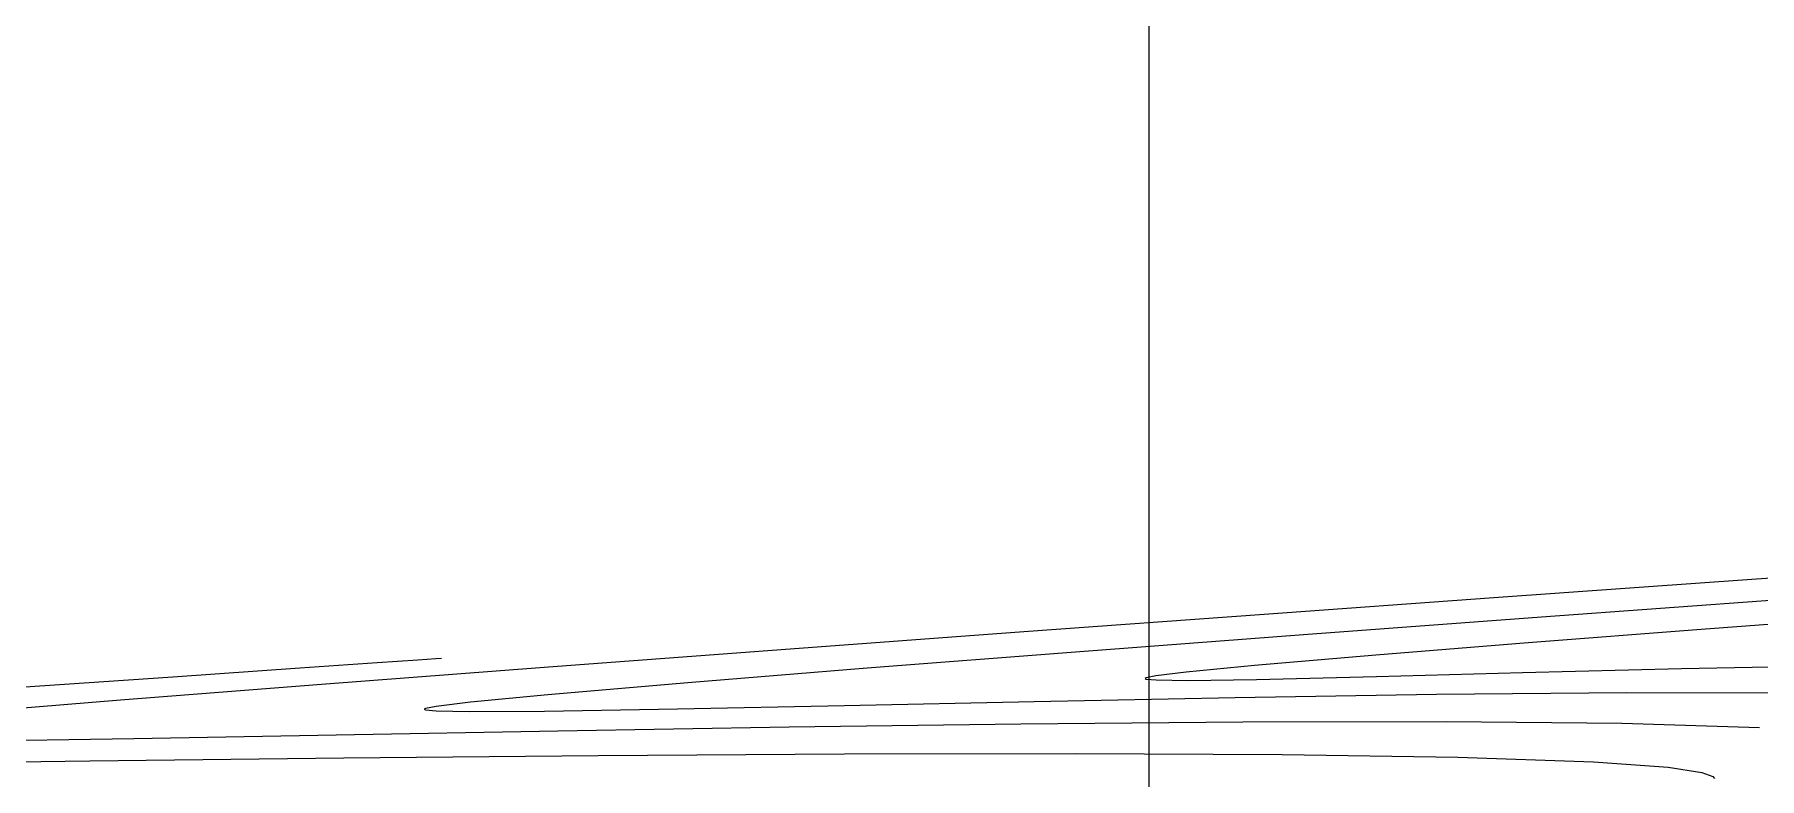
# Model space of a CAD drawing. Header units: millimetres. Extents: x 736950 to 740938, y 8500595 to 8502163.
# Drawn here: x 737787.69 to 737806.74, y 8501304.25 to 8501312.47 of the extents above; entities that cross this region are included whole.
import ezdxf

# ---------------------------------------------------------------- set-up
doc = ezdxf.new("R2010")
doc.units = ezdxf.units.MM
doc.layers.add('CONT-MNR', color=96, linetype='Continuous', lineweight=15)
doc.layers.add('pista', color=251, linetype='Continuous', lineweight=5)
doc.layers.add('Cuadricula Coordenadas', color=5, linetype='Continuous')

msp = doc.modelspace()

# ---------------------------------------------------------------- hatches: boundary and pattern name
at = {"layer": 'pista'}
h = msp.add_hatch(dxfattribs=at)
h.set_pattern_fill('HONEY', color=256, scale=3, angle=9.94991650582834, style=0)
h.set_pattern_definition([(9.94991650582834, (1479841.21072825, -18.49207214638591), (0.4979252195647159, 0.4170677100899267), [0.375, -0.75]), (129.9499165058283, (1479841.21072825, -18.49207214638591), (-0.6101538418184378, 0.222682034283025), [0.3749999999999999, -0.7499999999999998]), (69.94991650582834, (1479841.21072825, -18.49207214638591), (-0.112228622253722, 0.6397497443729518), [-0.75, 0.375])])
h.paths.add_polyline_path([(737744.7999806425, 8501250.923935566), (737743.4751223363, 8501250.754223157), (737756.465848178, 8501242.026572531), (737763.5739612179, 8501242.006896213), (737770.002546867, 8501243.455222024), (737769.8468594846, 8501244.342704736), (737763.4750639071, 8501242.907173423), (737756.7405500773, 8501242.925815564)])
h.paths.add_polyline_path([(737794.2809870465, 8501256.017245878), (737809.7820272583, 8501263.709828075), (737823.391616501, 8501273.483615467), (737837.0791595323, 8501280.557800073), (737851.5530432165, 8501285.77819753), (737870.8510758049, 8501293.050216693, -0.9976846880626209), (737871.0089264096, 8501292.63424804), (737865.2748787645, 8501289.581801567, 0.7845063948290762), (737866.1540430214, 8501286.121818589), (737883.2588851704, 8501291.348365877), (737897.4188924351, 8501296.516943583), (737903.2981396064, 8501301.44146652, -0.5512150924587264), (737904.1219025984, 8501301.177325813), (737906.855912117, 8501297.98174819, 0.5618964424650519), (737910.2738656431, 8501298.536066804), (737914.22079628, 8501308.558674501), (737925.6412323939, 8501300.72656757, 0.340189525830376), (737928.7023693406, 8501300.894137181), (737936.9171069289, 8501306.117412793, -0.358727273887905), (737938.1716059428, 8501305.962964654), (737943.1732157968, 8501301.051021611, 0.3417074120720416), (737946.0555081918, 8501300.709858142), (737955.8779356404, 8501307.072689936), (737971.8320576148, 8501314.464803053), (737988.5677626224, 8501323.411181662), (738023.1375471824, 8501336.282937778), (738044.4246208373, 8501357.728329657), (738061.4456776979, 8501362.208386911), (738078.9085143938, 8501363.070318012), (738112.0997810266, 8501372.051506756), (738118.6561313582, 8501373.365123207), (738128.3493353954, 8501376.976906104), (738155.2251721952, 8501366.826195797), (738176.6167526407, 8501363.543890122), (738193.8053773039, 8501353.328603027), (738204.7313956148, 8501340.877429372), (738207.705198212, 8501335.751671141), (738214.35685511, 8501331.742925933), (738229.9282901662, 8501313.374534177), (738233.5603594936, 8501308.186787868), (738234.53883727, 8501308.358438132), (738230.6417003467, 8501313.924784988), (738214.9478837823, 8501332.43754055), (738208.3676942562, 8501336.403214611), (738205.4657963786, 8501341.405035153), (738194.387784551, 8501354.029418997), (738176.9261677533, 8501364.406946706), (738155.4549153853, 8501367.70147717), (738128.3514754312, 8501377.93815071), (738118.4090486554, 8501374.233504975), (738111.8936108743, 8501372.928085677), (738078.7671659255, 8501363.964436961), (738061.3074614278, 8501363.102660457), (738043.958527311, 8501358.536303693), (738022.6381405202, 8501337.057350922), (737988.196920163, 8501324.233464561), (737971.4304040315, 8501315.270615296), (737955.4419368334, 8501307.862588815), (737945.5806043665, 8501301.47455489, -0.3391433520832071), (737943.8038299843, 8501301.693147572), (737938.8116631231, 8501306.59581691, 0.3560082385246841), (737936.4342009705, 8501306.876887502), (737928.158540546, 8501301.61487459, -0.3502196171718997), (737926.1502499409, 8501301.468794718), (737914.5128481541, 8501309.44969617, 0.4302069892023044), (737913.4330382891, 8501309.014522241), (737909.4507249827, 8501298.90206584, -0.5704007069138802), (737907.5397775185, 8501298.566836312), (737904.9064502402, 8501301.644734057, 0.4931454261128044), (737902.7202336333, 8501302.131411942), (737896.9620044216, 8501297.308254998), (737882.9728831241, 8501292.20205278), (737866.0373022418, 8501287.027224885, -0.7384715771871906), (737865.6977918843, 8501288.787355538), (737871.5108758068, 8501291.881875956, 0.9119586051647783), (737870.5337161538, 8501293.892406015), (737851.2416702455, 8501286.62264278), (737836.7183275839, 8501281.384406622), (737822.9200107896, 8501274.252970394), (737809.3164408724, 8501264.483505804), (737793.8201376351, 8501256.79327439), (737778.9884914039, 8501246.402265295), (737769.846859484, 8501244.34270474), (737770.0025468671, 8501243.455222024), (737779.3594973255, 8501245.563292695)])
h.paths.add_polyline_path([(738260.5182952256, 8501271.251537092), (738234.538837269, 8501308.358438132), (738233.56035949, 8501308.186787868), (738259.6897886079, 8501270.86568047), (738269.3749442189, 8501234.589470252), (738274.5057655985, 8501215.583008338), (738279.7983711922, 8501189.602392923), (738280.7089290785, 8501189.641305126), (738275.382018582, 8501215.790318219), (738270.2441657205, 8501234.822827347)])

# ---------------------------------------------------------------- linework, layer by layer
at = {"layer": 'CONT-MNR', "extrusion": (0.07142525046364247, -0.9974459552257486, 0), "elevation": -8426895.70734228}
msp.add_lwpolyline([(1343129.688572451, 3637.00000000001), (1343127.352751806, 3637.00000000001)], dxfattribs=at)
at = {"layer": 'CONT-MNR'}
for points, elevation in [([(737808.1704629142, 8501306.557694318), (737806.1386822942, 8501306.412809217)], 3637), ([(737804.3358115238, 8501306.034485629), (737801.7079973108, 8501305.83910943)], 3638), ([(737801.7079973108, 8501305.83910943), (737799.1883344, 8501305.648323728)], 3638), ([(737806.097960537, 8501305.89696767), (737804.1881522271, 8501305.750501873)], 3639), ([(737799.1883344, 8501305.648323728), (737796.884832966, 8501305.469371177)], 3638), ([(737804.1881522271, 8501305.750501873), (737802.505614764, 8501305.615802247)], 3639), ([(737790.6197942985, 8501305.469281536), (737789.214977642, 8501305.372356867)], 3636), ([(737791.4741281226, 8501305.528361998), (737790.6197942985, 8501305.469281536)], 3636), ([(737793.3189725903, 8501305.477803748), (737790.8564767473, 8501305.290228916)], 3637), ([(737792.1204209309, 8501305.574011885), (737791.9237687434, 8501305.559853798)], 3636), ([(737792.1853938403, 8501305.578893518), (737792.1204209309, 8501305.574011885)], 3636), ([(737796.884832966, 8501305.469371177), (737794.9055031836, 8501305.30949444)], 3638), ([(737801.1637572979, 8501305.50039893), (737800.4117718738, 8501305.427029863)], 3639), ([(737790.8564767473, 8501305.290228916), (737788.6389987434, 8501305.11631026)], 3637), ([(737794.9055031836, 8501305.30949444), (737793.358355228, 8501305.175936162)], 3638), ([(737799.9689294666, 8501305.365335822), (737799.955718967, 8501305.35760173)], 3639), ([(737799.955718967, 8501305.35760173), (737799.9700108613, 8501305.350160358)], 3639), ([(737800.0734302673, 8501305.385589445), (737799.9689294666, 8501305.365335822)], 3639), ([(737799.9700108613, 8501305.350160358), (737800.0791122149, 8501305.34010057)], 3639), ([(737801.1878405644, 8501305.346611388), (737802.5139688757, 8501305.379100788)], 3639), ([(737788.6389987434, 8501305.11631026), (737786.7570539238, 8501304.961982384)], 3637), ([(737793.358355228, 8501305.175936162), (737792.5043906166, 8501305.092905901)], 3638), ([(737796.6364575527, 8501305.057745457), (737798.731262015, 8501305.102656255)], 3638), ([(737798.731262015, 8501305.102656255), (737800.9522294346, 8501305.146454534)], 3638), ([(737792.0073555895, 8501305.024972357), (737791.9926454964, 8501305.016745633)], 3638), ([(737792.1231674532, 8501304.99755129), (737792.4950311506, 8501304.989818117)], 3638), ([(737793.3200927443, 8501304.994540012), (737794.7915048591, 8501305.019210564)], 3638), ([(737786.8617465324, 8501304.662960753), (737788.784142157, 8501304.694569776)], 3637), ([(737796.0251423451, 8501304.821349824), (737798.5821756433, 8501304.856212525)], 3637), ([(737805.735829274, 8501304.375565339), (737806.1078357243, 8501304.318699827)], 3636), ([(737806.1078357243, 8501304.318699827), (737806.2274178491, 8501304.274745794)], 3636)]:
    msp.add_lwpolyline(points, dxfattribs=dict(at, elevation=elevation))
at = {"layer": 'CONT-MNR', "extrusion": (0.07187653188366785, -0.9974135371872472, 0), "elevation": -8426287.15451854}
msp.add_lwpolyline([(1346939.916154278, 3637.000000000003), (1346937.37216059, 3637.000000000003)], dxfattribs=at)
at = {"layer": 'CONT-MNR', "extrusion": (0.07313970046561472, -0.9973217054771244, 0), "elevation": -8424574.244972691}
msp.add_lwpolyline([(1357613.890441447, 3638.000000000003), (1357611.255428767, 3638.000000000003)], dxfattribs=at)
at = {"layer": 'CONT-MNR', "extrusion": (0.07249243871994454, -0.9973689619836961, 0), "elevation": -8425453.790223455}
msp.add_lwpolyline([(1352140.497040292, 3637.000000000013), (1352137.835580605, 3637.000000000013)], dxfattribs=at)
at = {"layer": 'CONT-MNR', "extrusion": (0.07426393464567961, -0.9972386213995836, 0), "elevation": -8423038.188948069}
msp.add_lwpolyline([(1367111.190799307, 3639.000000000006), (1367109.16152571, 3639.000000000006)], dxfattribs=at)
at = {"layer": 'CONT-MNR', "extrusion": (0.07331370806947152, -0.9973089291734556, 0), "elevation": -8424337.501551114}
msp.add_lwpolyline([(1359075.405398372, 3637.000000000011), (1359072.717178698, 3637.000000000011)], dxfattribs=at)
at = {"layer": 'CONT-MNR', "extrusion": (0.07441917181406187, -0.9972270488040872, 0), "elevation": -8422825.80484437}
msp.add_lwpolyline([(1368410.191378236, 3637.000000000013), (1368407.567102912, 3637.000000000013)], dxfattribs=at)
at = {"layer": 'CONT-MNR', "extrusion": (0.0698665607173332, -0.9975563461246344, 0), "elevation": -8428984.327338051}
msp.add_lwpolyline([(1329945.996749141, 3636.00000000001), (1329945.546007063, 3636.00000000001)], dxfattribs=at)
at = {"layer": 'CONT-MNR', "extrusion": (0.08568636006416913, -0.996322160598144, 0), "elevation": -8406819.567888882}
msp.add_lwpolyline([(1463534.920500001, 3639.000000000011), (1463533.573689181, 3639.000000000011)], dxfattribs=at)
at = {"layer": 'CONT-MNR', "extrusion": (0.02516915937562467, -0.9996832065291107, 0), "elevation": -8480042.355083793}
msp.add_lwpolyline([(951541.1048401981, 3639.00000000001), (951542.8607540637, 3639.00000000001)], dxfattribs=at)
at = {"layer": 'CONT-MNR', "extrusion": (0.01940043158339583, -0.999811793916424, 0), "elevation": -8485391.71703146}
msp.add_lwpolyline([(902596.0161671904, 3639), (902597.7747546668, 3639)], dxfattribs=at)
at = {"layer": 'CONT-MNR', "extrusion": (0.0691902254194362, -0.9976034847104372, 0), "elevation": -8429884.06195444}
msp.add_lwpolyline([(1324228.32691631, 3636), (1324226.637858152, 3636)], dxfattribs=at)
at = {"layer": 'CONT-MNR', "extrusion": (0.1215725020920537, -0.9925825541158164, 0), "elevation": -8348551.211976305}
msp.add_lwpolyline([(1765852.788957003, 3639.000000000003), (1765852.448087012, 3639.000000000003)], dxfattribs=at)
at = {"layer": 'CONT-MNR', "extrusion": (-0.01237436957584792, -0.9999234345576666, 0), "elevation": -8509784.244748814}
msp.add_lwpolyline([(632545.2949672698, 3639), (632545.6430026004, 3639)], dxfattribs=at)
at = {"layer": 'CONT-MNR', "extrusion": (0.01421869775744128, -0.9998989092073671, 0), "elevation": -8489955.370820502}
msp.add_lwpolyline([(858603.3334042911, 3639.000000000003), (858604.0942008676, 3639.000000000003)], dxfattribs=at)
at = {"layer": 'CONT-MNR', "extrusion": (0.02708112189868742, -0.999633239161598, 0), "elevation": -8478206.913394494}
msp.add_lwpolyline([(967756.8041696735, 3639.000000000003), (967758.4160757315, 3639.000000000003)], dxfattribs=at)
at = {"layer": 'CONT-MNR', "extrusion": (0.1199357052073032, -0.9927816610999757, 0), "elevation": -8351452.127342058}
msp.add_lwpolyline([(1752076.889556136, 3638.00000000001), (1752076.506465171, 3638.00000000001)], dxfattribs=at)
at = {"layer": 'CONT-MNR', "extrusion": (0.01582813028328853, -0.999874727299243, 0), "elevation": -8488562.155403867}
msp.add_lwpolyline([(872268.2913476021, 3638.000000000013), (872270.5150677393, 3638.000000000013)], dxfattribs=at)
at = {"layer": 'CONT-MNR', "extrusion": (0.009089011449806866, -0.9999586940823432, 0), "elevation": -8494248.125928687}
msp.add_lwpolyline([(815041.1601681155, 3638.000000000006), (815043.2624818553, 3638.000000000006)], dxfattribs=at)
at = {"layer": 'CONT-MNR', "extrusion": (-0.00240660222945796, -0.9999971041286617, 0), "elevation": -8503056.18590045}
msp.add_lwpolyline([(717343.8812592931, 3638.000000000011), (717345.7385880977, 3638.000000000011)], dxfattribs=at)
at = {"layer": 'CONT-MNR', "extrusion": (-0.4589977167218889, -0.8884374463315313, 0), "elevation": -7891522.559602901}
msp.add_lwpolyline([(-3246597.557972767, 3638), (-3246597.541041486, 3638)], dxfattribs=at)
at = {"layer": 'CONT-MNR', "extrusion": (0.1851365169056582, -0.9827128116128543, 0), "elevation": -8217749.121026432}
msp.add_lwpolyline([(2298939.778172269, 3638.00000000001), (2298939.659409859, 3638.00000000001)], dxfattribs=at)
at = {"layer": 'CONT-MNR', "extrusion": (-0.0984368327732085, -0.9951433012152467, 0), "elevation": -8532642.639750494}
msp.add_lwpolyline([(-102632.765381691, 3638), (-102632.6493385329, 3638)], dxfattribs=at)
at = {"layer": 'CONT-MNR', "extrusion": (0.005722989198500866, -0.9999836235632231, 0), "elevation": -8496943.390254632}
msp.add_lwpolyline([(786433.2892488925, 3638), (786434.1143239978, 3638)], dxfattribs=at)
at = {"layer": 'CONT-MNR', "extrusion": (0.02088210088740075, -0.999781945157307, 0), "elevation": -8484044.563211512}
msp.add_lwpolyline([(915159.0208633796, 3638), (915160.8662184617, 3638)], dxfattribs=at)
at = {"layer": 'CONT-MNR', "extrusion": (0.00178040921834699, -0.9999984150702518, 0), "elevation": -8499977.816613948}
msp.add_lwpolyline([(752935.6691505444, 3637.000000000013), (752937.9172780777, 3637.000000000013)], dxfattribs=at)
at = {"layer": 'CONT-MNR', "extrusion": (-0.01009141889782048, -0.9999490803359082, 0), "elevation": -8508317.480779808}
msp.add_lwpolyline([(651975.4876225565, 3637), (651977.4248334629, 3637)], dxfattribs=at)
at = {"layer": 'CONT-MNR', "extrusion": (0.01811642346230619, -0.9998358841334584, 0), "elevation": -8486543.401543828}
msp.add_lwpolyline([(891680.9371254402, 3637), (891683.1751048121, 3637)], dxfattribs=at)
at = {"layer": 'CONT-MNR', "extrusion": (0.01799407124119368, -0.9998380935932413, 0), "elevation": -8486652.455204992}
msp.add_lwpolyline([(890644.651707708, 3637.000000000013), (890647.1005613763, 3637.000000000013)], dxfattribs=at)
at = {"layer": 'CONT-MNR', "extrusion": (0.01650348910690941, -0.9998638081495391, 0), "elevation": -8487970.804250829}
msp.add_lwpolyline([(877994.1795711529, 3637.000000000013), (877996.7348500827, 3637.000000000013)], dxfattribs=at)
at = {"layer": 'CONT-MNR', "extrusion": (0.009018783275647035, -0.9999593299470868, 0), "elevation": -8494305.062180473}
msp.add_lwpolyline([(814440.0019266547, 3637.00000000001), (814442.4567908089, 3637.00000000001)], dxfattribs=at)
at = {"layer": 'CONT-MNR', "extrusion": (-0.03186562722531358, -0.9994921619510267, 0), "elevation": -8520498.202905297}
msp.add_lwpolyline([(466531.1249247261, 3637.00000000001), (466532.6474271093, 3637.00000000001)], dxfattribs=at)
at = {"layer": 'CONT-MNR', "extrusion": (0.009559053533742867, -0.9999543112040364, 0), "elevation": -8493863.478735661}
msp.add_lwpolyline([(819021.8219763492, 3636.00000000001), (819024.6307871288, 3636.00000000001)], dxfattribs=at)
at = {"layer": 'CONT-MNR', "extrusion": (0.006516210343643192, -0.9999787692760069, 0), "elevation": -8496316.395442529}
msp.add_lwpolyline([(793174.5392849152, 3636.00000000001), (793177.2618243645, 3636.00000000001)], dxfattribs=at)
at = {"layer": 'CONT-MNR', "extrusion": (0.002079106246234058, -0.9999978386562729, 0), "elevation": -8499752.19053373}
msp.add_lwpolyline([(755470.1580194614, 3636.000000000013), (755472.7065305421, 3636.000000000013)], dxfattribs=at)
at = {"layer": 'CONT-MNR', "extrusion": (-0.00458132424284774, -0.9999895056790256, 0), "elevation": -8504595.409548596}
msp.add_lwpolyline([(698844.2105936458, 3636), (698846.4973718657, 3636)], dxfattribs=at)
at = {"layer": 'CONT-MNR', "extrusion": (-0.01526986335770553, -0.9998834088397691, 0), "elevation": -8511579.467908414}
msp.add_lwpolyline([(607901.6931082793, 3636.000000000006), (607903.6305617638, 3636.000000000006)], dxfattribs=at)
at = {"layer": 'CONT-MNR', "extrusion": (0.0129022789726595, -0.9999167621343847, 0), "elevation": -8491077.66426237}
msp.add_lwpolyline([(847410.3707210915, 3636), (847413.0887055533, 3636)], dxfattribs=at)
at = {"layer": 'CONT-MNR', "extrusion": (0.01162164860123938, -0.9999324663614985, 0), "elevation": -8492156.004781576}
msp.add_lwpolyline([(836537.6464314085, 3636.000000000006), (836540.453728968, 3636.000000000006)], dxfattribs=at)
at = {"layer": 'CONT-MNR', "extrusion": (-0.03466481255804846, -0.9993989947815214, 0), "elevation": -8521770.976154184}
msp.add_lwpolyline([(442663.8595439969, 3636), (442665.3603716944, 3636)], dxfattribs=at)
at = {"layer": 'CONT-MNR', "extrusion": (-0.07246171608918506, -0.9973711945416364, 0), "elevation": -8532418.769978274}
msp.add_lwpolyline([(119846.255758176, 3636.000000000009), (119847.0840337514, 3636.000000000009)], dxfattribs=at)
at = {"layer": 'CONT-MNR', "extrusion": (0.7798843472993998, 0.6259236413791934, 0), "elevation": 5896570.856224592}
msp.add_lwpolyline([(6168223.775006097, 3636), (6168223.744398844, 3636)], dxfattribs=at)
at = {"layer": 'Cuadricula Coordenadas', "color": 8}
msp.add_line((737800, 8500595.507225098), (737800, 8502130.641312933), dxfattribs=at)

doc.saveas('drawing.dxf')
